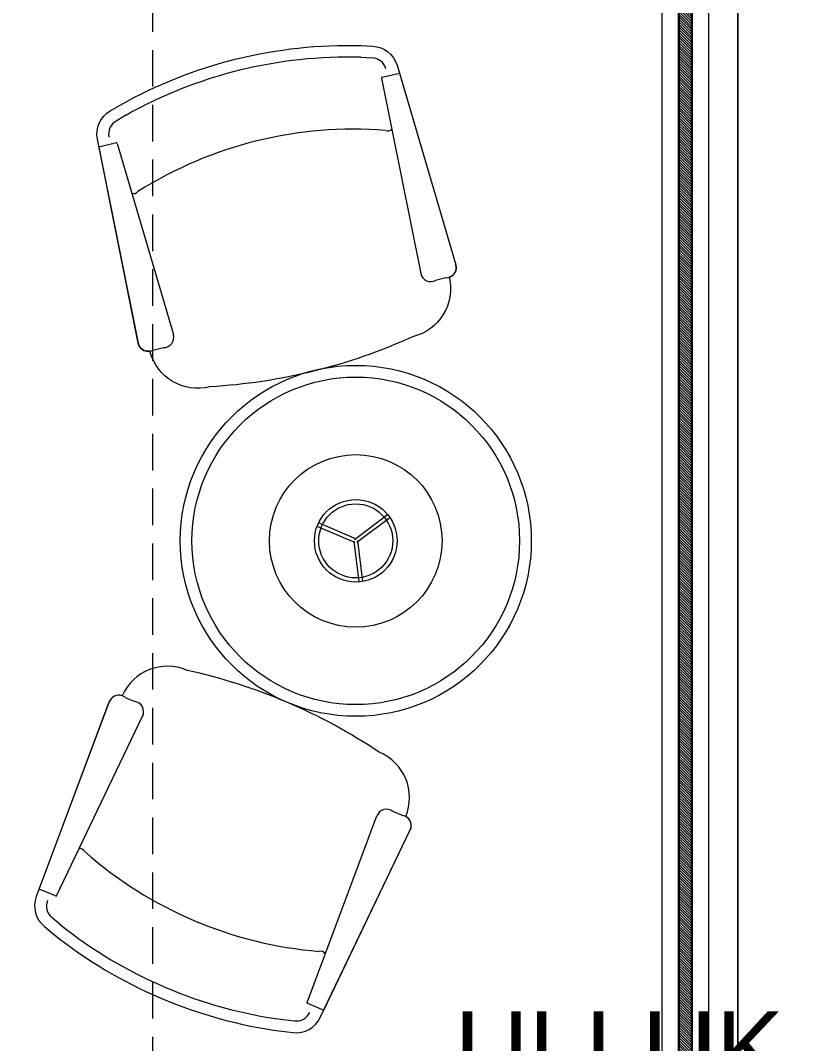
# Model space of a CAD drawing. Header units: centimetres. Extents: x 99002 to 104403, y -55119 to -48358.
# Drawn here: x 101971.7 to 102106.6, y -51957.2 to -51782.3 of the extents above; entities that cross this region are included whole.
import ezdxf

# ---------------------------------------------------------------- set-up
doc = ezdxf.new("R2010")
doc.units = ezdxf.units.CM
doc.header["$LTSCALE"] = 50
doc.header["$MEASUREMENT"] = 0
doc.linetypes.add('CACHE', pattern=[0.375, 0.25, -0.125])
doc.layers.get('0').update_dxf_attribs({"color": 8})
for name, color, linetype, lineweight in [('BETON CACHE', 4, 'CACHE', 5), ('CONSOLE ISOL.', 214, 'Continuous', 15), ('mobilimi', 8, 'Continuous', 9), ('WINDOWS', 21, 'Continuous', 5)]:
    doc.layers.add(name, color=color, linetype=linetype, lineweight=lineweight)
for name, color, linetype in [('BORD', 5, 'Continuous'), ('COTE 50ème', 1, 'Continuous'), ('TEXTE', 7, 'Continuous')]:
    doc.layers.add(name, color=color, linetype=linetype)
doc.layers.add('HYPALON', color=7, linetype='Continuous', true_color=0xffaa00)
doc.styles.add('RS_TEXT_1.50', font='arial.ttf', dxfattribs={"height": 12.5})
doc.styles.add('RS_TXT_50', font='arial.ttf', dxfattribs={"height": 12.5})
doc.dimstyles.new('RS_50CM_LINEAIRE', dxfattribs={"dimscale": 5, "dimtxt": 12.5, "dimasz": 1.5, "dimexe": 1, "dimexo": 2.5, "dimgap": 1, "dimtad": 1, "dimdec": 1, "dimrnd": 0.5, "dimdsep": 46, "dimtxsty": 'RS_TXT_50', "dimblk1": 'ARCHTICK', "dimblk2": 'ARCHTICK', "dimsah": 1, "dimcen": 2.5, "dimdle": 1, "dimclrt": 4, "dimadec": 0, "dimazin": 2, "dimtfac": 1, "dimtdec": 1, "dimtix": 1, "dimtmove": 2, "dimatfit": 3, "dimfxl": 1, "dimtolj": 1, "dimtzin": 0, "dimarcsym": 0})

# ---------------------------------------------------------------- blocks, each defined once
blk = doc.blocks.new('_ArchTick')
at = {"color": 0, "linetype": 'ByBlock', "const_width": 0.15}
blk.add_lwpolyline([(-0.5, -0.5), (0.5, 0.5)], dxfattribs=at)
blk = doc.blocks.new('*D1213')
at = {"layer": 'COTE 50ème', "color": 0, "lineweight": -2, "ltscale": 0.5, "transparency": 16777216}
for p, q in [((102130.02, -51977.36), (102130.02, -51627.36)), ((102106.84, -51632.36), (102135.02, -51632.36)), ((102106.84, -51972.36), (102135.02, -51972.36))]:
    blk.add_line(p, q, dxfattribs=at)
at = {"layer": 'Defpoints', "color": 0, "ltscale": 0.5, "transparency": 16777216}
for p in [(102094.34, -51632.36), (102130.02, -51632.36), (102094.34, -51972.36)]:
    blk.add_point(p, dxfattribs=at)
at = {"layer": 'COTE 50ème', "color": 0, "lineweight": -2, "ltscale": 0.5, "transparency": 16777216, "xscale": 7.5, "yscale": 7.5, "zscale": 7.5}
for p, rotation in [((102130.02, -51632.36), 90), ((102130.02, -51972.36), 270)]:
    blk.add_blockref('_ArchTick', p, dxfattribs=dict(at, rotation=rotation))
at = {"layer": 'COTE 50ème', "color": 4, "ltscale": 0.5, "transparency": 16777216, "insert": (102118.64, -51802.36), "char_height": 12.5, "attachment_point": 5, "rotation": 90, "style": 'RS_TXT_50'}
blk.add_mtext('\\A1;340', dxfattribs=at)
blk = doc.blocks.new('*D1230')
at = {"layer": 'COTE 50ème', "color": 0, "lineweight": -2, "ltscale": 0.5, "transparency": 16777216}
for p, q in [((102163.44, -52042.36), (102163.44, -49902.36)), ((101896.84, -49907.36), (102168.44, -49907.36)), ((102006.84, -52037.36), (102168.44, -52037.36))]:
    blk.add_line(p, q, dxfattribs=at)
at = {"layer": 'Defpoints', "color": 0, "ltscale": 0.5, "transparency": 16777216}
for p in [(101884.34, -49907.36), (102163.44, -49907.36), (101994.34, -52037.36)]:
    blk.add_point(p, dxfattribs=at)
at = {"layer": 'COTE 50ème', "color": 0, "lineweight": -2, "ltscale": 0.5, "transparency": 16777216, "xscale": 7.5, "yscale": 7.5, "zscale": 7.5}
for p, rotation in [((102163.44, -49907.36), 90), ((102163.44, -52037.36), 270)]:
    blk.add_blockref('_ArchTick', p, dxfattribs=dict(at, rotation=rotation))
at = {"layer": 'COTE 50ème', "color": 4, "ltscale": 0.5, "transparency": 16777216, "insert": (102152.05, -50972.36), "char_height": 12.5, "attachment_point": 5, "rotation": 90, "style": 'RS_TXT_50'}
blk.add_mtext('\\A1;2130', dxfattribs=at)

msp = doc.modelspace()

# ---------------------------------------------------------------- hatches: boundary and pattern name
at = {"layer": 'WINDOWS'}
h = msp.add_hatch(dxfattribs=at)
h.set_pattern_fill('ANSI31', color=140, scale=2.5, angle=630)
h.set_pattern_definition([(315, (100894.3421, -51192.3623), (0.22097087, 0.22097087), [])])
h.paths.add_polyline_path([(101994.34, -51964.36), (101994.34, -51962.36), (102084.34, -51962.36), (102084.34, -51642.36), (101994.34, -51642.36), (101994.34, -51640.36), (102086.34, -51640.36), (102086.34, -51964.36)])

# ---------------------------------------------------------------- linework, layer by layer
at = {"layer": 'BETON CACHE', "lineweight": 5, "ltscale": 0.5}
msp.add_lwpolyline([(101994.34, -49972.36), (99794.34, -49972.36), (99794.34, -52037.36), (101994.34, -52037.36)], close=True, dxfattribs=at)
at = {"layer": 'BORD', "lineweight": 5, "ltscale": 0.5}
msp.add_lwpolyline([(99794.34, -50312.36), (99794.34, -51632.36), (99694.34, -51632.36), (99694.34, -51972.36), (99794.34, -51972.36), (99794.34, -52037.36), (101994.34, -52037.36), (101994.34, -51972.36), (102094.34, -51972.36), (102094.34, -51632.36), (101994.34, -51632.36), (101994.34, -50312.36)], dxfattribs=at)
at = {"layer": 'CONSOLE ISOL.', "lineweight": 5, "ltscale": 0.5}
msp.add_lwpolyline([(101159.34, -50822.36), (100894.34, -50822.36), (100894.34, -49972.36), (101259.34, -49972.36), (101259.34, -49907.36), (101884.34, -49907.36), (101884.34, -49972.36), (101994.34, -49972.36), (101994.34, -50037.36), (102094.34, -50037.36), (102094.34, -50312.36), (101994.34, -50312.36), (101994.34, -51632.36), (102094.34, -51632.36), (102094.34, -51972.36), (101994.34, -51972.36), (101994.34, -52037.36), (101041.84, -52037.36), (101041.84, -51542.36), (101124.34, -51542.36), (101124.34, -51297.36), (101159.34, -51297.36)], close=True, dxfattribs=at)
at = {"layer": 'HYPALON', "lineweight": 5, "ltscale": 0.5}
for points in [[(101994.34, -51637.36), (102089.34, -51637.36), (102089.34, -51967.36), (101994.34, -51967.36)], [(101994.34, -51640.16), (102086.54, -51640.16), (102086.54, -51964.56), (101994.34, -51964.56)], [(101994.34, -51642.56), (102084.14, -51642.56), (102084.14, -51962.16), (101994.34, -51962.16)], [(101994.34, -51645.36), (102081.34, -51645.36), (102081.34, -51959.36), (101994.34, -51959.36)]]:
    msp.add_lwpolyline(points, dxfattribs=at)
at = {"layer": 'mobilimi'}
for p, q in [((102029.85, -51788.61), (102031.8, -51788.7)), ((102033.5, -51792.03), (102036.47, -51791.3)), ((102036.47, -51791.3), (102046.12, -51824.09)), ((102033.42, -51792.17), (102040.11, -51825.58)), ((101989.72, -51798.51), (101988.03, -51799.5)), ((101988.08, -51803.25), (101985.11, -51803.98)), ((101988.21, -51803.33), (101997.84, -51836.01)), ((101985.11, -51803.98), (101991.82, -51837.5)), ((102044.41, -51826.33), (102042.66, -51826.76)), ((101994.38, -51838.67), (101996.13, -51838.24)), ((102029.13, -51871), (102022.65, -51868.23)), ((102028.82, -51871.03), (102034.46, -51866.8)), ((102029.2, -51871.54), (102034.84, -51867.3)), ((102028.88, -51871.58), (102022.4, -51868.81)), ((102028.7, -51871.32), (102029.54, -51878.32)), ((102029.32, -51871.25), (102030.17, -51878.25)), ((101989.59, -51898.05), (101991.25, -51898.76)), ((101974.89, -51930.82), (101986.88, -51898.81)), ((101977.84, -51931.96), (101992.58, -51901.24)), ((102020.68, -51950.21), (102032.63, -51918.31)), ((102037, -51918.26), (102035.34, -51917.55)), ((102023.55, -51951.56), (102038.33, -51920.73)), ((101977.7, -51932.01), (101974.89, -51930.82)), ((101978.56, -51936.95), (101977.05, -51935.71)), ((102020.74, -51950.36), (102023.55, -51951.56)), ((102016.58, -51953.15), (102018.52, -51953.38))]:
    msp.add_line(p, q, dxfattribs=at)
for points in [[(101993.82, -51838.86, -0.399393), (101991.82, -51837.5), (101984.84, -51802.63, -0.320293), (101987.03, -51797.77), (101988.71, -51796.79, -0.136318), (102029.94, -51786.61), (102031.89, -51786.7, -0.320293), (102036.08, -51789.98), (102046.12, -51824.09, -0.399393), (102044.99, -51826.23, -0.412368), (102038.73, -51836.39, -0.093652), (102004.09, -51844.94, -0.412368)], [(101989.07, -51897.78, 0.399393), (101986.88, -51898.81), (101974.4, -51932.1, 0.320293), (101975.78, -51937.25), (101977.29, -51938.49, 0.136318), (102016.35, -51955.14), (102018.29, -51955.37, 0.320293), (102022.95, -51952.8), (102038.33, -51920.73, 0.399393), (102037.56, -51918.44, 0.412368), (102033, -51907.41, 0.093652), (102000.18, -51893.43, 0.412368)]]:
    msp.add_lwpolyline(points, format="xyb", close=True, dxfattribs=at)
for radius in [30, 28, 14.75, 7.06, 6.33]:
    msp.add_circle((102029.01, -51871.29), radius, dxfattribs=at)
for centre, radius, start, end in [((102027.64, -51865.9), 77.32, 88.339, 119.3894), ((102031.68, -51791.28), 2.58, 16.4046, 87.4443), ((102033.53, -51792.15), 0.115, 103.8642, 191.3238), ((101989.34, -51801.73), 2.58, 120.2841, 191.3238), ((102028.6, -51869.84), 68.94, 85.4455, 122.283), ((102034.45, -51800.19), 1, 247.5448, 315.4376), ((101988.1, -51803.36), 0.115, 16.4046, 103.8642), ((101991.01, -51810.91), 1, 252.2909, 320.1837), ((102044.43, -51824.57), 1.76, 269.3489, 15.6934), ((102041.83, -51825.21), 1.76, 192.0351, 298.3796), ((101996.15, -51836.49), 1.76, 269.3489, 15.6934), ((101993.54, -51837.13), 1.76, 192.0351, 298.3796), ((101988.52, -51899.44), 1.76, 52.4014, 158.7459), ((101990.99, -51900.5), 1.76, 335.0876, 81.4321), ((102034.27, -51918.94), 1.76, 52.4014, 158.7459), ((102036.74, -51920), 1.76, 335.0876, 81.4321), ((101981.82, -51924.91), 1, 30.5972, 98.4901), ((102028.36, -51872.77), 68.94, 228.498, 265.3355), ((101978.7, -51933.71), 2.58, 159.4571, 230.4968), ((101977.74, -51931.91), 0.115, 246.9167, 334.3763), ((102026.78, -51876.51), 77.32, 231.3915, 262.4419), ((102022.98, -51942.46), 1, 35.3434, 103.2362), ((102020.78, -51950.25), 0.115, 159.4571, 246.9167), ((102018.82, -51950.81), 2.58, 263.3366, 334.3763)]:
    msp.add_arc(centre, radius, start, end, dxfattribs=at)
at = {"layer": 'WINDOWS', "color": 140}
msp.add_lwpolyline([(101994.34, -51964.36), (101994.34, -51962.36), (102084.34, -51962.36), (102084.34, -51642.36), (101994.34, -51642.36), (101994.34, -51640.36), (102086.34, -51640.36), (102086.34, -51964.36)], close=True, dxfattribs=at)

# ---------------------------------------------------------------- texts
at = {"layer": 'TEXTE', "insert": (102045.94, -51951.73), "char_height": 12.5, "width": 4.547473508864641e-13, "attachment_point": 1, "style": 'RS_TEXT_1.50'}
msp.add_mtext('ULLUK\\P%%C125', dxfattribs=at)

# ---------------------------------------------------------------- dimensions: what is measured, and where the dimension line sits
at = {"layer": 'COTE 50ème', "ltscale": 0.5}
for base, p1, p2, picture, middle in [((102163.44, -49907.36), (101994.34, -52037.36), (101884.34, -49907.36), '*D1230', (102152.05, -50972.36)), ((102130.02, -51632.36), (102094.34, -51972.36), (102094.34, -51632.36), '*D1213', (102118.64, -51802.36))]:
    dim = msp.add_linear_dim(base=base, p1=p1, p2=p2, angle=90, dimstyle='RS_50CM_LINEAIRE', dxfattribs=at)
    dim.commit()
    dim.dimension.update_dxf_attribs({"geometry": picture, "text_midpoint": middle})

doc.saveas('drawing.dxf')
